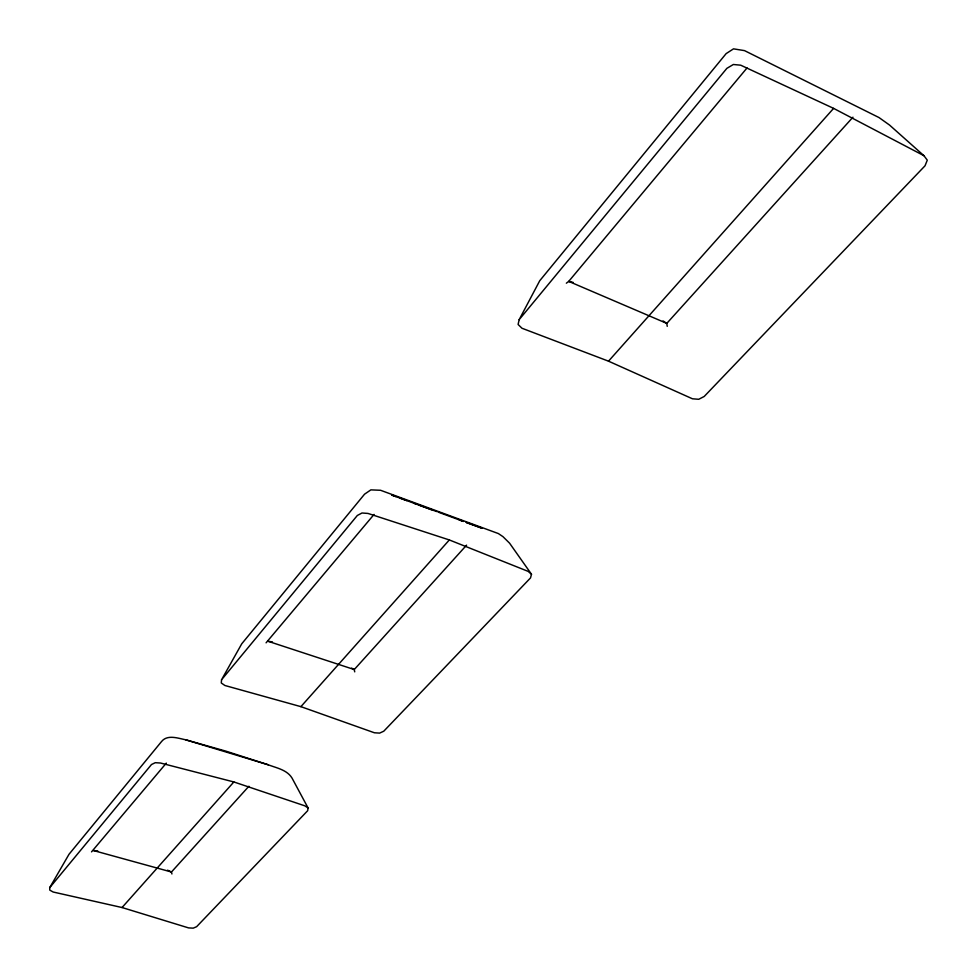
<?xml version="1.0" encoding="UTF-8"?>
<svg xmlns="http://www.w3.org/2000/svg" width="977" height="977" viewBox="0 0 977 977"><rect width="100%" height="100%" fill="white"/><g stroke="black" fill="none" stroke-linecap="round" stroke-linejoin="round"><path stroke-width="1.47" d="M221.559 679.748L221.266 682.972L224.918 685.5L300.892 706.652L374.411 732.774L379.65 733.104L383.778 731.199L530.523 577.908L531.488 574.244L509.591 543.2L502.972 536.654L498.368 533.564L380.578 490.283L370.869 489.868L364.543 494.191L241.734 643.819L221.559 679.748L357.326 515.477L362.003 512.998L367.987 513.438L449.335 539.951L528.117 571.362L531.488 574.244M308.085 807.979L307.657 810.715L196.633 926.684L193.226 928.15L188.598 927.906L122.04 907.535L53.185 892.025L49.766 890.108L49.717 887.653L69.013 854.277L161.461 741.641C167.238 734.179 178.144 738.294 185.764 739.821L225.846 751.13L268.26 764.796C276.65 768.044 286.945 769.766 292.025 778.058L308.085 807.979L304.836 805.83L233.857 781.954L160.46 763.013L155.258 762.695L151.484 764.527L49.717 887.653M519.178 319.638L518.091 324.462L521.974 328.248L608.512 361.172L692.449 398.787L698.726 399.288L704.197 396.479L925.024 165.797L927.283 160.155L923.937 155.697L889.51 125.032L879.007 117.558L744.547 50.633L733.507 48.85L726.143 53.613L539.744 280.729L519.178 319.638L726.864 68.353L733.348 64.494L740.713 65.19L833.601 108.374L923.937 155.697M166.298 763.122L91.533 851.871M374.057 514.415L266.086 642.817M747.039 67.95L568.724 281.388L566.355 283.196M122.04 907.535L233.857 781.954M300.892 706.652L449.335 539.951M608.512 361.172L833.601 108.374M248.903 786.241L171.464 872.009L171.915 873.975M466.579 545.142L354.26 669.55L354.724 671.858M852.945 117.203L666.79 323.387L667.23 326.33M97.798 850.967L93.303 850.491L171.464 872.009L167.568 870.189M272.424 641.926L268.089 641.278L354.26 669.55L351.598 668.134M573.157 282.414L568.724 281.388L666.79 323.387L663.041 320.92M185.764 739.821L268.26 764.796M459.214 519.886L463.464 521.437L438.099 512.082M391.985 495.144L415.738 503.876M418.522 504.901L436.682 511.569M391.936 495.131L396.003 496.634M400.057 498.136L406.811 500.627M413.601 503.131L431.578 509.762M481.893 528.178L466.31 522.475L481.893 528.178"/></g></svg>
